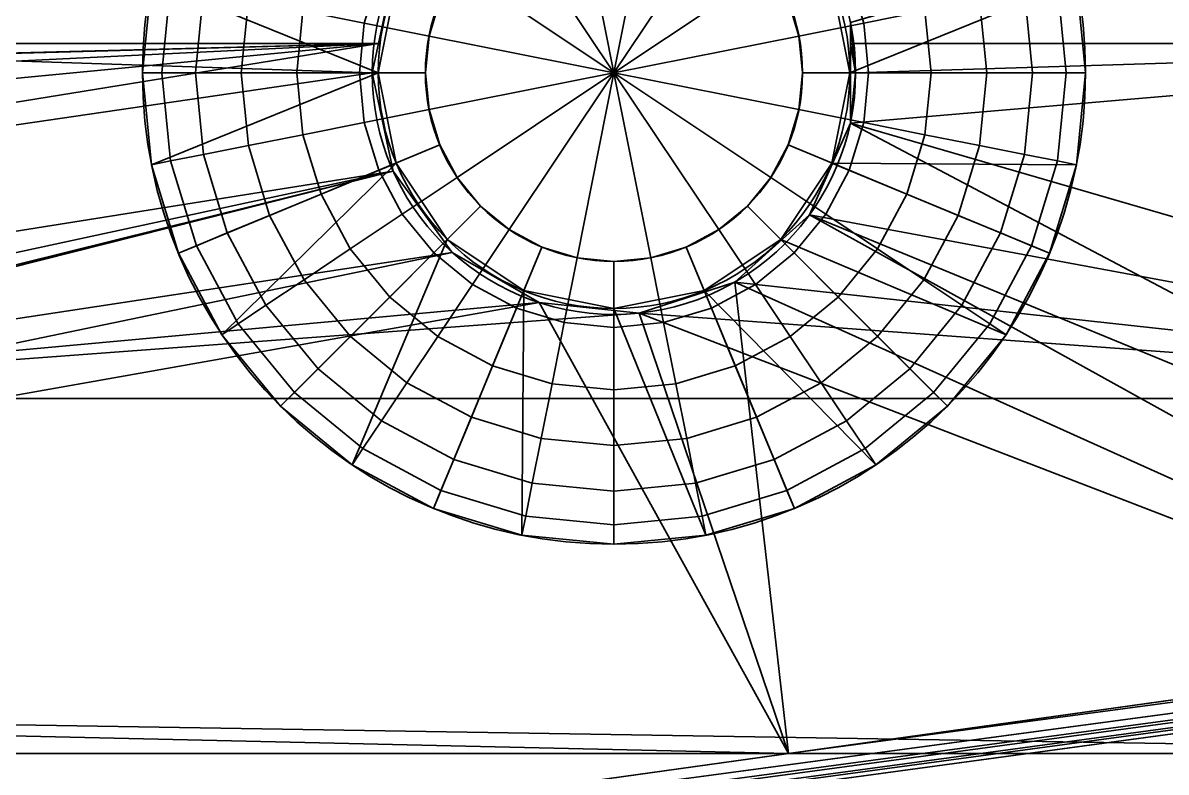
# Model space of a CAD drawing. Header units: millimetres. Extents: x 516 to 946, y 0 to 190.
# Drawn here: x 800.57 to 810.27, y 44.51 to 50.87 of the extents above; entities that cross this region are included whole.
import ezdxf

# ---------------------------------------------------------------- set-up
doc = ezdxf.new("R2010")
doc.units = ezdxf.units.MM
doc.layers.add('1', color=7, linetype='Continuous', true_color=0xffffff)

# ---------------------------------------------------------------- blocks, each defined once
blk = doc.blocks.new('UG_SURFACE_001')
at = {"layer": '1', "color": 252, "linetype": 'Continuous', "lineweight": 35}
for points in [[(280.506521, 53.20356, 3.5), (280.506521, 50.69153, 3.5), (288.036168, 50.69153, 3.5), (288.160264, 51.275339, 3.5)], [(288.160264, 51.275339, 1.5), (288.036168, 50.69153, 1.5), (280.506521, 50.69153, 1.5), (280.506521, 53.20356, 1.5)], [(292.038232, 50.867748, 3.5), (292.038232, 50.69153, 3.5), (300.08617, 50.69153, 3.5), (300.08617, 53.20356, 3.5)], [(300.08617, 53.20356, 1.5), (300.08617, 50.69153, 1.5), (292.056769, 50.69153, 1.5), (292.038232, 50.867748, 1.5)], [(288.036168, 50.69153, 1.5), (288.160264, 51.275339, 1.5), (288.160264, 51.275339, 3.5), (288.036168, 50.69153, 3.5)], [(292.056769, 50.69153, 1.5), (292.038232, 50.69153, 3.5), (292.038232, 50.867748, 3.5)], [(292.038232, 50.867748, 3.5), (292.038232, 50.867748, 1.5), (292.056769, 50.69153, 1.5)], [(280.506521, 50.69153, 3.5), (280.506521, 47.679499, 3.5), (288.160264, 49.60772, 3.5), (287.98303, 50.44153, 3.5)], [(287.98303, 50.44153, 3.5), (288.036168, 50.69153, 3.5), (280.506521, 50.69153, 3.5)], [(280.506521, 50.69153, 1.5), (288.036168, 50.69153, 1.5), (287.98303, 50.44153, 1.5)], [(287.98303, 50.44153, 1.5), (288.160264, 49.60772, 1.5), (280.506521, 47.679499, 1.5), (280.506521, 50.69153, 1.5)], [(288.036168, 50.69153, 3.5), (287.98303, 50.44153, 3.5), (287.98303, 50.44153, 1.5), (288.036168, 50.69153, 1.5)], [(300.08617, 47.679499, 3.5), (300.08617, 50.69153, 3.5), (292.038232, 50.69153, 3.5), (292.038232, 50.015308, 3.5)], [(300.08617, 50.69153, 1.5), (300.08617, 47.679499, 1.5), (292.038232, 50.015308, 1.5), (292.083025, 50.44153, 1.5)], [(292.038232, 50.015308, 3.5), (292.038232, 50.69153, 3.5), (292.083025, 50.44153, 1.5)], [(292.038232, 50.69153, 3.5), (292.056769, 50.69153, 1.5), (292.083025, 50.44153, 1.5)], [(292.083025, 50.44153, 1.5), (292.056769, 50.69153, 1.5), (300.08617, 50.69153, 1.5)], [(287.98303, 50.44153, 1.5), (287.98303, 50.44153, 3.5), (288.160264, 49.60772, 3.5), (288.160264, 49.60772, 1.5)], [(292.083025, 50.44153, 1.5), (292.038232, 50.015308, 1.5), (292.038232, 50.015308, 3.5)], [(292.038232, 50.015308, 3.5), (291.691512, 49.23657, 3.5), (300.08617, 47.679499, 3.5)], [(300.08617, 47.679499, 1.5), (291.691512, 49.23657, 1.5), (292.038232, 50.015308, 1.5)], [(291.691512, 49.23657, 1.5), (291.691512, 49.23657, 3.5), (292.038232, 50.015308, 3.5), (292.038232, 50.015308, 1.5)], [(288.661331, 48.918083, 3.5), (288.160264, 49.60772, 3.5), (280.506521, 47.679499, 3.5)], [(280.506521, 47.679499, 1.5), (288.160264, 49.60772, 1.5), (288.661331, 48.918083, 1.5)], [(288.160264, 49.60772, 1.5), (288.160264, 49.60772, 3.5), (288.661331, 48.918083, 3.5), (288.661331, 48.918083, 1.5)], [(300.08617, 47.679499, 3.5), (291.691512, 49.23657, 3.5), (291.058034, 48.666175, 3.5)], [(291.058034, 48.666175, 1.5), (291.691512, 49.23657, 1.5), (300.08617, 47.679499, 1.5)], [(291.058034, 48.666175, 1.5), (291.058034, 48.666175, 3.5), (291.691512, 49.23657, 3.5), (291.691512, 49.23657, 1.5)], [(280.506521, 47.679499, 3.5), (289.399564, 48.491862, 3.5), (288.661331, 48.918083, 3.5)], [(288.661331, 48.918083, 1.5), (289.399564, 48.491862, 1.5), (280.506521, 47.679499, 1.5)], [(288.661331, 48.918083, 1.5), (288.661331, 48.918083, 3.5), (289.399564, 48.491862, 3.5), (289.399564, 48.491862, 1.5)], [(300.08617, 47.679499, 3.5), (291.058034, 48.666175, 3.5), (290.247321, 48.40276, 3.5)], [(290.247321, 48.40276, 1.5), (291.058034, 48.666175, 1.5), (300.08617, 47.679499, 1.5)], [(290.247321, 48.40276, 1.5), (290.247321, 48.40276, 3.5), (291.058034, 48.666175, 3.5), (291.058034, 48.666175, 1.5)], [(290.247321, 48.40276, 3.5), (289.399564, 48.491862, 3.5), (280.506521, 47.679499, 3.5)], [(280.506521, 47.679499, 1.5), (289.399564, 48.491862, 1.5), (290.247321, 48.40276, 1.5)], [(280.506521, 47.679499, 3.5), (300.08617, 47.679499, 3.5), (290.247321, 48.40276, 3.5)], [(290.247321, 48.40276, 1.5), (300.08617, 47.679499, 1.5), (280.506521, 47.679499, 1.5)], [(289.399564, 48.491862, 1.5), (289.399564, 48.491862, 3.5), (290.247321, 48.40276, 3.5), (290.247321, 48.40276, 1.5)], [(300.08617, 47.679499, 3.5), (280.506521, 47.679499, 3.5), (280.506521, 44.667464, 3.5), (300.08617, 44.667464, 3.5)], [(300.08617, 44.667464, 1.5), (280.506521, 44.667464, 1.5), (280.506521, 47.679499, 1.5), (300.08617, 47.679499, 1.5)], [(282.516241, 39.393403, 3.5), (300.08617, 41.843314, 3.5), (300.08617, 44.667464, 3.5), (280.506521, 44.667464, 3.5)], [(280.506521, 44.667464, 1.5), (300.08617, 44.667464, 1.5), (300.08617, 41.843314, 1.5), (282.516241, 39.393403, 1.5)]]:
    blk.add_3dface(points, dxfattribs=at)
blk = doc.blocks.new('1стенка_MODEL')
at = {"layer": '1', "color": 252, "linetype": 'Continuous', "lineweight": 35}
blk.add_circle((290.033039, 50.441529, 1.5), 2.05, dxfattribs=at)
at = {"layer": '1', "color": 252, "linetype": 'Continuous', "lineweight": 35, "extrusion": (0, 0, -1)}
blk.add_circle((-290.033039, 50.441529, -3.5), 2.05, dxfattribs=at)
at = {"layer": '1', "color": 252, "linetype": 'Continuous', "lineweight": 35}
blk.add_blockref('UG_SURFACE_001', (0, 0), dxfattribs=at)
blk = doc.blocks.new('UG_SURFACE_005')
at = {"layer": '1', "color": 252, "linetype": 'Continuous', "lineweight": 35}
for points in [[(411.674261, 77.402897, 4.8), (7.442508, 21.037767, 4.8), (7.469615, 20.987745, 5.067878), (411.659777, 77.347077, 5.067878)], [(277.741492, 58.727622, 3.5), (260.070503, 56.263622, 3.5), (7.442508, 21.037767, 4.8), (411.674261, 77.402897, 4.8)], [(411.659777, 77.347077, 5.067878), (7.469615, 20.987745, 5.067878), (7.546807, 20.8453, 5.294975), (411.618471, 77.188112, 5.294975)], [(411.618471, 77.188112, 5.294975), (7.546807, 20.8453, 5.294975), (7.662333, 20.632116, 5.446716), (411.556661, 76.9502, 5.446716)], [(411.556661, 76.9502, 5.446716), (7.662333, 20.632116, 5.446716), (200.895414, 47.305614, 5.5), (220.703781, 50.067645, 5.5)], [(220.703781, 50.067645, 5.5), (225.178048, 50.69153, 5.5), (411.556661, 76.9502, 5.446716)], [(411.556661, 76.9502, 5.446716), (225.178048, 50.69153, 5.5), (240.512133, 52.829679, 5.5)], [(2.490418, 3.593836, 5.652241), (418.917865, 61.659507, 5.652241), (220.703781, 34.793768, 5.5), (200.895414, 32.031737, 5.5)], [(2.490418, 2.938712, 6.085787), (419.00748, 61.016876, 6.085787), (418.917865, 61.659507, 5.652241), (2.490418, 3.593836, 5.652241)], [(418.917865, 61.659507, 5.652241), (233.882442, 36.631372, 5.5), (220.703781, 34.793768, 5.5)], [(240.512133, 37.555799, 5.5), (233.882442, 36.631372, 5.5), (418.917865, 61.659507, 5.652241)], [(418.917865, 61.659507, 5.652241), (253.690809, 39.393403, 5.5), (240.512133, 37.555799, 5.5)], [(260.070503, 40.282972, 5.5), (253.690809, 39.393403, 5.5), (418.917865, 61.659507, 5.652241)], [(418.917865, 61.659507, 5.652241), (273.499161, 42.155433, 5.5), (260.070503, 40.282972, 5.5)], [(418.917865, 61.659507, 5.652241), (291.514605, 44.667464, 5.5), (273.499161, 42.155433, 5.5)], [(418.917865, 61.659507, 5.652241), (299.937218, 45.841895, 5.5), (291.514605, 44.667464, 5.5)], [(2.490418, 2.500972, 6.734633), (419.067353, 60.587484, 6.734633), (419.00748, 61.016876, 6.085787), (2.490418, 2.938712, 6.085787)], [(2.490418, 2.347258, 7.5), (419.088364, 60.436703, 7.5), (419.067353, 60.587484, 6.734633), (2.490418, 2.500972, 6.734633)], [(2.490418, 2.347258, 7.5), (7.683697, 3.071397, 20.8), (413.849115, 59.706151, 20.8), (419.088364, 60.436703, 15.510051)], [(419.088364, 60.436703, 15.510051), (419.088364, 60.436703, 7.5), (2.490418, 2.347258, 7.5)], [(414.080501, 59.531406, 21.294976), (413.966358, 59.668701, 21.067878), (7.581907, 3.003404, 21.067878), (7.519177, 2.860382, 21.266907)], [(7.588187, 3.007599, 21.051351), (7.581907, 3.003404, 21.067878), (413.966358, 59.668701, 21.067878)], [(413.966358, 59.668701, 21.067878), (413.849115, 59.706151, 20.8), (7.683697, 3.071397, 20.8), (7.588187, 3.007599, 21.051351)], [(414.17411, 59.315167, 21.446716), (414.080501, 59.531406, 21.294976), (7.510331, 2.840214, 21.294976), (7.485521, 2.650026, 21.418547)], [(7.519177, 2.860382, 21.266907), (7.510331, 2.840214, 21.294976), (414.080501, 59.531406, 21.294976)], [(414.232939, 59.052903, 21.500001), (414.17411, 59.315167, 21.446716), (7.479866, 2.606673, 21.446716)], [(7.485521, 2.650026, 21.418547), (7.479866, 2.606673, 21.446716), (414.17411, 59.315167, 21.446716)], [(7.479866, 2.606673, 21.446716), (7.487073, 2.406226, 21.496654), (414.232939, 59.052903, 21.500001)], [(7.487073, 2.406226, 21.496654), (7.490418, 2.337674, 21.500001), (414.232939, 59.052903, 21.500001)], [(414.232939, 59.052903, 21.500001), (7.490418, 2.337674, 21.500001), (7.490418, 1.044446, 21.500001), (414.409846, 57.784338, 21.500001)], [(124.049336, 17.297149, 3.5), (419.361919, 58.474846, 16.5), (414.409846, 57.784338, 21.500001), (7.490418, 1.044446, 21.500001)], [(419.361919, 58.474846, 16.5), (124.049336, 17.297149, 3.5), (141.220331, 19.691432, 3.5)], [(141.220331, 19.691432, 3.5), (161.528692, 22.523183, 3.5), (419.361919, 58.474846, 16.5)], [(419.361919, 58.474846, 16.5), (161.528692, 22.523183, 3.5), (163.666055, 22.821212, 3.5)], [(419.361919, 58.474846, 16.5), (163.666055, 22.821212, 3.5), (183.474422, 25.583245, 3.5)], [(183.474422, 25.583245, 3.5), (200.895414, 28.012387, 3.5), (419.361919, 58.474846, 16.5)], [(419.361919, 58.474846, 16.5), (200.895414, 28.012387, 3.5), (201.489866, 28.095275, 3.5)], [(201.489866, 28.095275, 3.5), (220.703781, 30.774418, 3.5), (419.361919, 58.474846, 16.5)], [(419.361919, 58.474846, 16.5), (220.703781, 30.774418, 3.5), (223.09114, 31.107308, 3.5)], [(223.09114, 31.107308, 3.5), (240.512133, 33.536449, 3.5), (419.361919, 58.474846, 16.5)], [(419.361919, 58.474846, 16.5), (240.512133, 33.536449, 3.5), (260.070503, 36.263622, 3.5)], [(419.361919, 58.474846, 16.5), (260.070503, 36.263622, 3.5), (262.707859, 36.631372, 3.5)], [(262.707859, 36.631372, 3.5), (282.516241, 39.393403, 3.5), (419.361919, 58.474846, 16.5)], [(419.361919, 58.474846, 16.5), (282.516241, 39.393403, 3.5), (299.937218, 41.822545, 3.5)], [(260.070503, 53.20356, 5.5), (260.070503, 50.69153, 5.5), (288.036168, 50.69153, 5.5), (288.160264, 51.275339, 5.5)], [(288.160264, 51.275339, 3.5), (288.036168, 50.69153, 3.5), (260.070503, 50.69153, 3.5), (260.070503, 53.20356, 3.5)], [(292.038232, 50.867748, 5.5), (292.038232, 50.69153, 5.5), (299.937218, 50.69153, 5.5), (299.937218, 53.20356, 5.5)], [(299.937218, 53.20356, 3.5), (299.937218, 50.69153, 3.5), (292.038232, 50.69153, 3.5), (292.038232, 50.867748, 3.5)], [(288.036168, 50.69153, 3.5), (288.160264, 51.275339, 3.5), (288.160264, 51.275339, 5.5), (288.036168, 50.69153, 5.5)], [(292.038232, 50.69153, 5.5), (292.038232, 50.867748, 5.5), (292.038232, 50.867748, 3.5), (292.038232, 50.69153, 3.5)], [(270.491213, 50.215527, 5.5), (288.036168, 50.69153, 5.5), (260.070503, 50.69153, 5.5)], [(270.22469, 50.229497, 3.5), (260.070503, 50.69153, 3.5), (288.036168, 50.69153, 3.5)], [(288.036168, 50.69153, 3.5), (270.491213, 50.215527, 3.5), (270.22469, 50.229497, 3.5)], [(288.036168, 50.69153, 5.5), (270.491213, 50.215527, 5.5), (271.499664, 49.887862, 5.5)], [(288.036168, 50.69153, 3.5), (271.499664, 49.887862, 3.5), (270.491213, 50.215527, 3.5)], [(288.036168, 50.69153, 5.5), (271.499664, 49.887862, 5.5), (272.287667, 49.178351, 5.5)], [(272.287667, 49.178351, 3.5), (271.499664, 49.887862, 3.5), (288.036168, 50.69153, 3.5)], [(272.287667, 49.178351, 5.5), (272.718966, 48.209671, 5.5), (288.036168, 50.69153, 5.5)], [(288.036168, 50.69153, 3.5), (272.718966, 48.209671, 3.5), (272.287667, 49.178351, 3.5)], [(287.98303, 50.44153, 5.5), (288.036168, 50.69153, 5.5), (272.718966, 48.209671, 5.5)], [(272.718966, 48.209671, 3.5), (288.036168, 50.69153, 3.5), (287.98303, 50.44153, 3.5)], [(288.036168, 50.69153, 5.5), (287.98303, 50.44153, 5.5), (287.98303, 50.44153, 3.5), (288.036168, 50.69153, 3.5)], [(299.937218, 50.69153, 3.5), (299.937218, 44.667464, 3.5), (291.691512, 49.23657, 3.5), (292.038232, 50.015308, 3.5)], [(299.937218, 45.841895, 5.5), (299.937218, 50.69153, 5.5), (292.038232, 50.69153, 5.5), (292.038232, 50.015308, 5.5)], [(292.038232, 50.69153, 3.5), (292.038232, 50.015308, 3.5), (292.038232, 50.015308, 5.5), (292.038232, 50.69153, 5.5)], [(292.038232, 50.015308, 3.5), (292.038232, 50.69153, 3.5), (299.937218, 50.69153, 3.5)], [(272.718966, 48.209671, 5.5), (272.718966, 47.149323, 5.5), (288.160264, 49.60772, 5.5), (287.98303, 50.44153, 5.5)], [(287.98303, 50.44153, 3.5), (288.160264, 49.60772, 3.5), (272.718966, 47.149323, 3.5), (272.718966, 48.209671, 3.5)], [(287.98303, 50.44153, 3.5), (287.98303, 50.44153, 5.5), (288.160264, 49.60772, 5.5), (288.160264, 49.60772, 3.5)], [(292.038232, 50.015308, 5.5), (291.691512, 49.23657, 5.5), (299.937218, 45.841895, 5.5)], [(291.691512, 49.23657, 3.5), (291.691512, 49.23657, 5.5), (292.038232, 50.015308, 5.5), (292.038232, 50.015308, 3.5)], [(288.661331, 48.918083, 5.5), (288.160264, 49.60772, 5.5), (270.491213, 45.143466, 5.5)], [(271.499664, 45.471132, 5.5), (270.491213, 45.143466, 5.5), (288.160264, 49.60772, 5.5)], [(288.160264, 49.60772, 3.5), (270.491213, 45.143466, 3.5), (271.499664, 45.471132, 3.5)], [(270.491213, 45.143466, 3.5), (288.160264, 49.60772, 3.5), (288.661331, 48.918083, 3.5)], [(272.287667, 46.180643, 5.5), (271.499664, 45.471132, 5.5), (288.160264, 49.60772, 5.5)], [(271.499664, 45.471132, 3.5), (272.287667, 46.180643, 3.5), (288.160264, 49.60772, 3.5)], [(288.160264, 49.60772, 5.5), (272.718966, 47.149323, 5.5), (272.287667, 46.180643, 5.5)], [(272.287667, 46.180643, 3.5), (272.718966, 47.149323, 3.5), (288.160264, 49.60772, 3.5)], [(288.160264, 49.60772, 3.5), (288.160264, 49.60772, 5.5), (288.661331, 48.918083, 5.5), (288.661331, 48.918083, 3.5)], [(291.514605, 44.667464, 5.5), (299.937218, 45.841895, 5.5), (291.691512, 49.23657, 5.5), (291.058034, 48.666175, 5.5)], [(291.058034, 48.666175, 3.5), (291.058034, 48.666175, 5.5), (291.691512, 49.23657, 5.5), (291.691512, 49.23657, 3.5)], [(291.058034, 48.666175, 3.5), (291.691512, 49.23657, 3.5), (299.937218, 44.667464, 3.5)], [(291.514605, 44.667464, 5.5), (289.399564, 48.491862, 5.5), (288.661331, 48.918083, 5.5), (270.491213, 45.143466, 5.5)], [(288.661331, 48.918083, 3.5), (289.399564, 48.491862, 3.5), (270.491213, 45.143466, 3.5)], [(288.661331, 48.918083, 3.5), (288.661331, 48.918083, 5.5), (289.399564, 48.491862, 5.5), (289.399564, 48.491862, 3.5)], [(291.514605, 44.667464, 5.5), (291.058034, 48.666175, 5.5), (290.247321, 48.40276, 5.5)], [(290.247321, 48.40276, 3.5), (290.247321, 48.40276, 5.5), (291.058034, 48.666175, 5.5), (291.058034, 48.666175, 3.5)], [(290.247321, 48.40276, 3.5), (291.058034, 48.666175, 3.5), (299.937218, 44.667464, 3.5)], [(270.491213, 45.143466, 3.5), (289.399564, 48.491862, 3.5), (290.247321, 48.40276, 3.5), (299.937218, 44.667464, 3.5)], [(290.247321, 48.40276, 5.5), (289.399564, 48.491862, 5.5), (291.514605, 44.667464, 5.5)], [(289.399564, 48.491862, 3.5), (289.399564, 48.491862, 5.5), (290.247321, 48.40276, 5.5), (290.247321, 48.40276, 3.5)], [(260.070503, 44.667464, 5.5), (291.514605, 44.667464, 5.5), (270.491213, 45.143466, 5.5)], [(270.491213, 45.143466, 3.5), (299.937218, 44.667464, 3.5), (260.070503, 44.667464, 3.5)], [(291.514605, 44.667464, 5.5), (260.070503, 44.667464, 5.5), (260.070503, 42.155433, 5.5), (273.499161, 42.155433, 5.5)], [(299.937218, 44.667464, 3.5), (299.937218, 42.155433, 3.5), (260.070503, 42.155433, 3.5), (260.070503, 44.667464, 3.5)]]:
    blk.add_3dface(points, dxfattribs=at)
blk = doc.blocks.new('4пояс_нижний_MODEL')
at = {"layer": '1', "color": 252, "linetype": 'Continuous', "lineweight": 35}
blk.add_line((2.490418, 4.366607, 5.5), (418.81217, 62.417539, 5.5), dxfattribs=at)
at = {"layer": '1', "color": 252, "linetype": 'Continuous', "lineweight": 35, "extrusion": (0, 0, -1)}
blk.add_circle((-290.033039, 50.441529, -5.5), 2.05, dxfattribs=at)
at = {"layer": '1', "color": 252, "linetype": 'Continuous', "lineweight": 35, "extrusion": (-3.29569e-16, 2.32707e-15, -1)}
blk.add_circle((-290.033039, 50.441529, -3.5), 2.05, dxfattribs=at)
at = {"layer": '1', "color": 252, "linetype": 'Continuous', "lineweight": 35}
blk.add_blockref('UG_SURFACE_005', (0, 0), dxfattribs=at)
blk = doc.blocks.new('UG_SURFACE_006')
at = {"layer": '1', "color": 252, "linetype": 'Continuous', "lineweight": 35}
for points in [[(-0.888912, 1.330351, -2), (-0.612293, 1.478207, -2), (-0.312145, 1.569256, -2), (0, 0, -2)], [(-0.312145, 1.569256, 6), (-0.612293, 1.478207, 6), (-0.888912, 1.330351, 6), (0, 0, 6)], [(-0.312145, 1.569256, -2), (0, 1.6, -2), (0.312145, 1.569256, -2), (0, 0, -2)], [(0.312145, 1.569256, 6), (0, 1.6, 6), (-0.312145, 1.569256, 6), (0, 0, 6)], [(0.312145, 1.569256, -2), (0.612293, 1.478207, -2), (0.888912, 1.330351, -2), (0, 0, -2)], [(0.888912, 1.330351, 6), (0.612293, 1.478207, 6), (0.312145, 1.569256, 6), (0, 0, 6)], [(-3.923141, 0.780361, 4), (-3.695518, 1.530734, 4), (-1.847759, 0.765367, 4), (-2, 0, 4)], [(3.923141, 0.780361), (3.695518, 1.530734), (1.847759, 0.765367), (2, 0)], [(2, 0, 4), (1.847759, 0.765367, 4), (3.695518, 1.530734, 4), (3.923141, 0.780361, 4)], [(-1.330351, 0.888912, -2), (-1.131371, 1.131371, -2), (-0.888912, 1.330351, -2), (0, 0, -2)], [(-0.888912, 1.330351, 6), (-1.131371, 1.131371, 6), (-1.330351, 0.888912, 6), (0, 0, 6)], [(0.888912, 1.330351, -2), (1.131371, 1.131371, -2), (1.330351, 0.888912, -2), (0, 0, -2)], [(1.330351, 0.888912, 6), (1.131371, 1.131371, 6), (0.888912, 1.330351, 6), (0, 0, 6)], [(-1.995595, 0.826603, -1.934864), (-2.118513, 0.421398, -1.934864), (-2.638444, 0.524819, -1.742935), (-2.48536, 1.02947, -1.742935)], [(-2.48536, 1.02947, 5.742935), (-2.638444, 0.524819, 5.742935), (-2.118513, 0.421398, 5.934864), (-1.995595, 0.826603, 5.934864)], [(2.118513, 0.421398, -1.934864), (1.995595, 0.826603, -1.934864), (2.48536, 1.02947, -1.742935), (2.638444, 0.524819, -1.742935)], [(2.638444, 0.524819, 5.742935), (2.48536, 1.02947, 5.742935), (1.995595, 0.826603, 5.934864), (2.118513, 0.421398, 5.934864)], [(0, 0, -2), (-1.569256, 0.312145, -2), (-1.478207, 0.612293, -2), (-1.330351, 0.888912, -2)], [(-1.330351, 0.888912, 6), (-1.478207, 0.612293, 6), (-1.569256, 0.312145, 6), (0, 0, 6)], [(1.330351, 0.888912, -2), (1.478207, 0.612293, -2), (1.569256, 0.312145, -2), (0, 0, -2)], [(1.569256, 0.312145, 6), (1.478207, 0.612293, 6), (1.330351, 0.888912, 6), (0, 0, 6)], [(-3.761258, 0.748161, -0.53909), (-3.834946, 0, -0.53909), (-4, 0), (-3.923141, 0.780361)], [(-3.923141, 0.780361), (-4, 0), (-2, 0), (-1.847759, 0.765367)], [(-2, 0, 4), (-4, 0, 4), (-3.923141, 0.780361, 4)], [(-3.923141, 0.780361, 4), (-4, 0, 4), (-3.834946, 0, 4.53909), (-3.761258, 0.748161, 4.53909)], [(-1.478207, 0.612293, -2), (-1.569256, 0.312145, -2), (-2.118513, 0.421398, -1.934864), (-1.995595, 0.826603, -1.934864)], [(-1.995595, 0.826603, 5.934864), (-2.118513, 0.421398, 5.934864), (-1.569256, 0.312145, 6), (-1.478207, 0.612293, 6)], [(1.569256, 0.312145, -2), (1.478207, 0.612293, -2), (1.995595, 0.826603, -1.934864), (2.118513, 0.421398, -1.934864)], [(2.118513, 0.421398, 5.934864), (1.995595, 0.826603, 5.934864), (1.478207, 0.612293, 6), (1.569256, 0.312145, 6)], [(2, 0), (4, 0), (3.923141, 0.780361)], [(3.923141, 0.780361, 4), (4, 0, 4), (2, 0, 4)], [(3.834946, 0, -0.53909), (3.761258, 0.748161, -0.53909), (3.923141, 0.780361), (4, 0)], [(4, 0, 4), (3.923141, 0.780361, 4), (3.761258, 0.748161, 4.53909), (3.834946, 0, 4.53909)], [(-3.482345, 0.692681, -1.025907), (-3.550568, 0, -1.025907), (-3.834946, 0, -0.53909), (-3.761258, 0.748161, -0.53909)], [(-3.761258, 0.748161, 4.53909), (-3.834946, 0, 4.53909), (-3.550568, 0, 5.025907), (-3.482345, 0.692681, 5.025907)], [(-3.101292, 0.616885, -1.43446), (-3.16205, 0, -1.43446), (-3.550568, 0, -1.025907), (-3.482345, 0.692681, -1.025907)], [(-3.482345, 0.692681, 5.025907), (-3.550568, 0, 5.025907), (-3.16205, 0, 5.43446), (-3.101292, 0.616885, 5.43446)], [(-2, 0), (-2, 0, 4), (-1.847759, 0.765367, 4), (-1.847759, 0.765367)], [(1.847759, 0.765367), (1.847759, 0.765367, 4), (2, 0, 4), (2, 0)], [(3.16205, 0, -1.43446), (3.101292, 0.616885, -1.43446), (3.482345, 0.692681, -1.025907), (3.550568, 0, -1.025907)], [(3.550568, 0, 5.025907), (3.482345, 0.692681, 5.025907), (3.101292, 0.616885, 5.43446), (3.16205, 0, 5.43446)], [(3.550568, 0, -1.025907), (3.482345, 0.692681, -1.025907), (3.761258, 0.748161, -0.53909), (3.834946, 0, -0.53909)], [(3.834946, 0, 4.53909), (3.761258, 0.748161, 4.53909), (3.482345, 0.692681, 5.025907), (3.550568, 0, 5.025907)], [(-2.638444, 0.524819, -1.742935), (-2.690134, 0, -1.742935), (-3.16205, 0, -1.43446), (-3.101292, 0.616885, -1.43446)], [(-3.101292, 0.616885, 5.43446), (-3.16205, 0, 5.43446), (-2.690134, 0, 5.742935), (-2.638444, 0.524819, 5.742935)], [(2.690134, 0, -1.742935), (2.638444, 0.524819, -1.742935), (3.101292, 0.616885, -1.43446), (3.16205, 0, -1.43446)], [(3.16205, 0, 5.43446), (3.101292, 0.616885, 5.43446), (2.638444, 0.524819, 5.742935), (2.690134, 0, 5.742935)], [(-2.118513, 0.421398, -1.934864), (-2.160017, 0, -1.934864), (-2.690134, 0, -1.742935), (-2.638444, 0.524819, -1.742935)], [(-2.638444, 0.524819, 5.742935), (-2.690134, 0, 5.742935), (-2.160017, 0, 5.934864), (-2.118513, 0.421398, 5.934864)], [(2.160017, 0, -1.934864), (2.118513, 0.421398, -1.934864), (2.638444, 0.524819, -1.742935), (2.690134, 0, -1.742935)], [(2.690134, 0, 5.742935), (2.638444, 0.524819, 5.742935), (2.118513, 0.421398, 5.934864), (2.160017, 0, 5.934864)], [(-1.569256, 0.312145, -2), (-1.6, 0, -2), (-2.160017, 0, -1.934864), (-2.118513, 0.421398, -1.934864)], [(-2.118513, 0.421398, 5.934864), (-2.160017, 0, 5.934864), (-1.6, 0, 6), (-1.569256, 0.312145, 6)], [(1.6, 0, -2), (1.569256, 0.312145, -2), (2.118513, 0.421398, -1.934864), (2.160017, 0, -1.934864)], [(2.160017, 0, 5.934864), (2.118513, 0.421398, 5.934864), (1.569256, 0.312145, 6), (1.6, 0, 6)], [(-1.569256, -0.312145, -2), (-1.6, 0, -2), (-1.569256, 0.312145, -2), (0, 0, -2)], [(-1.569256, 0.312145, 6), (-1.6, 0, 6), (-1.569256, -0.312145, 6), (0, 0, 6)], [(1.569256, 0.312145, -2), (1.6, 0, -2), (1.569256, -0.312145, -2), (0, 0, -2)], [(1.569256, -0.312145, 6), (1.6, 0, 6), (1.569256, 0.312145, 6), (0, 0, 6)], [(-3.834946, 0, -0.53909), (-3.761258, -0.748161, -0.53909), (-3.923141, -0.780361), (-4, 0)], [(-2, 0), (-4, 0), (-3.923141, -0.780361)], [(-3.923141, -0.780361, 4), (-4, 0, 4), (-2, 0, 4)], [(-4, 0, 4), (-3.923141, -0.780361, 4), (-3.761258, -0.748161, 4.53909), (-3.834946, 0, 4.53909)], [(-3.923141, -0.780361), (-3.695518, -1.530734), (-1.847759, -0.765367), (-2, 0)], [(-2, 0, 4), (-1.847759, -0.765367, 4), (-3.695518, -1.530734, 4), (-3.923141, -0.780361, 4)], [(-3.550568, 0, -1.025907), (-3.482345, -0.692681, -1.025907), (-3.761258, -0.748161, -0.53909), (-3.834946, 0, -0.53909)], [(-3.834946, 0, 4.53909), (-3.761258, -0.748161, 4.53909), (-3.482345, -0.692681, 5.025907), (-3.550568, 0, 5.025907)], [(-3.16205, 0, -1.43446), (-3.101292, -0.616885, -1.43446), (-3.482345, -0.692681, -1.025907), (-3.550568, 0, -1.025907)], [(-3.550568, 0, 5.025907), (-3.482345, -0.692681, 5.025907), (-3.101292, -0.616885, 5.43446), (-3.16205, 0, 5.43446)], [(-2.690134, 0, -1.742935), (-2.638444, -0.524819, -1.742935), (-3.101292, -0.616885, -1.43446), (-3.16205, 0, -1.43446)], [(-3.16205, 0, 5.43446), (-3.101292, -0.616885, 5.43446), (-2.638444, -0.524819, 5.742935), (-2.690134, 0, 5.742935)], [(-2.160017, 0, -1.934864), (-2.118513, -0.421398, -1.934864), (-2.638444, -0.524819, -1.742935), (-2.690134, 0, -1.742935)], [(-2.690134, 0, 5.742935), (-2.638444, -0.524819, 5.742935), (-2.118513, -0.421398, 5.934864), (-2.160017, 0, 5.934864)], [(-1.6, 0, -2), (-1.569256, -0.312145, -2), (-2.118513, -0.421398, -1.934864), (-2.160017, 0, -1.934864)], [(-2.160017, 0, 5.934864), (-2.118513, -0.421398, 5.934864), (-1.569256, -0.312145, 6), (-1.6, 0, 6)], [(-1.847759, -0.765367), (-1.847759, -0.765367, 4), (-2, 0, 4), (-2, 0)], [(-1.330351, -0.888912, -2), (-1.478207, -0.612293, -2), (-1.569256, -0.312145, -2), (0, 0, -2)], [(0, 0, 6), (-1.569256, -0.312145, 6), (-1.478207, -0.612293, 6), (-1.330351, -0.888912, 6)], [(-0.888912, -1.330351, -2), (-1.131371, -1.131371, -2), (-1.330351, -0.888912, -2), (0, 0, -2)], [(-1.330351, -0.888912, 6), (-1.131371, -1.131371, 6), (-0.888912, -1.330351, 6), (0, 0, 6)], [(-0.312145, -1.569256, -2), (-0.612293, -1.478207, -2), (-0.888912, -1.330351, -2), (0, 0, -2)], [(-0.888912, -1.330351, 6), (-0.612293, -1.478207, 6), (-0.312145, -1.569256, 6), (0, 0, 6)], [(0.312145, -1.569256, -2), (0, -1.6, -2), (-0.312145, -1.569256, -2), (0, 0, -2)], [(-0.312145, -1.569256, 6), (0, -1.6, 6), (0.312145, -1.569256, 6), (0, 0, 6)], [(1.569256, -0.312145, -2), (1.478207, -0.612293, -2), (1.330351, -0.888912, -2), (0, 0, -2)], [(1.330351, -0.888912, -2), (1.131371, -1.131371, -2), (0.888912, -1.330351, -2), (0, 0, -2)], [(0.888912, -1.330351, -2), (0.612293, -1.478207, -2), (0.312145, -1.569256, -2), (0, 0, -2)], [(0.312145, -1.569256, 6), (0.612293, -1.478207, 6), (0.888912, -1.330351, 6), (0, 0, 6)], [(0.888912, -1.330351, 6), (1.131371, -1.131371, 6), (1.330351, -0.888912, 6), (0, 0, 6)], [(1.330351, -0.888912, 6), (1.478207, -0.612293, 6), (1.569256, -0.312145, 6), (0, 0, 6)], [(1.569256, -0.312145, -2), (1.6, 0, -2), (2.160017, 0, -1.934864), (2.118513, -0.421398, -1.934864)], [(2.118513, -0.421398, 5.934864), (2.160017, 0, 5.934864), (1.6, 0, 6), (1.569256, -0.312145, 6)], [(3.923141, -0.780361), (4, 0), (2, 0), (1.847759, -0.765367)], [(2, 0), (2, 0, 4), (1.847759, -0.765367, 4), (1.847759, -0.765367)], [(1.847759, -0.765367, 4), (2, 0, 4), (4, 0, 4), (3.923141, -0.780361, 4)], [(2.118513, -0.421398, -1.934864), (2.160017, 0, -1.934864), (2.690134, 0, -1.742935), (2.638444, -0.524819, -1.742935)], [(2.638444, -0.524819, 5.742935), (2.690134, 0, 5.742935), (2.160017, 0, 5.934864), (2.118513, -0.421398, 5.934864)], [(2.638444, -0.524819, -1.742935), (2.690134, 0, -1.742935), (3.16205, 0, -1.43446), (3.101292, -0.616885, -1.43446)], [(3.101292, -0.616885, 5.43446), (3.16205, 0, 5.43446), (2.690134, 0, 5.742935), (2.638444, -0.524819, 5.742935)], [(3.101292, -0.616885, -1.43446), (3.16205, 0, -1.43446), (3.550568, 0, -1.025907), (3.482345, -0.692681, -1.025907)], [(3.482345, -0.692681, 5.025907), (3.550568, 0, 5.025907), (3.16205, 0, 5.43446), (3.101292, -0.616885, 5.43446)], [(3.482345, -0.692681, -1.025907), (3.550568, 0, -1.025907), (3.834946, 0, -0.53909), (3.761258, -0.748161, -0.53909)], [(3.761258, -0.748161, 4.53909), (3.834946, 0, 4.53909), (3.550568, 0, 5.025907), (3.482345, -0.692681, 5.025907)], [(3.761258, -0.748161, -0.53909), (3.834946, 0, -0.53909), (4, 0), (3.923141, -0.780361)], [(3.923141, -0.780361, 4), (4, 0, 4), (3.834946, 0, 4.53909), (3.761258, -0.748161, 4.53909)], [(-1.569256, -0.312145, -2), (-1.478207, -0.612293, -2), (-1.995595, -0.826603, -1.934864), (-2.118513, -0.421398, -1.934864)], [(-2.118513, -0.421398, 5.934864), (-1.995595, -0.826603, 5.934864), (-1.478207, -0.612293, 6), (-1.569256, -0.312145, 6)], [(1.478207, -0.612293, -2), (1.569256, -0.312145, -2), (2.118513, -0.421398, -1.934864), (1.995595, -0.826603, -1.934864)], [(1.995595, -0.826603, 5.934864), (2.118513, -0.421398, 5.934864), (1.569256, -0.312145, 6), (1.478207, -0.612293, 6)], [(-2.118513, -0.421398, -1.934864), (-1.995595, -0.826603, -1.934864), (-2.48536, -1.02947, -1.742935), (-2.638444, -0.524819, -1.742935)], [(-2.638444, -0.524819, 5.742935), (-2.48536, -1.02947, 5.742935), (-1.995595, -0.826603, 5.934864), (-2.118513, -0.421398, 5.934864)], [(1.995595, -0.826603, -1.934864), (2.118513, -0.421398, -1.934864), (2.638444, -0.524819, -1.742935), (2.48536, -1.02947, -1.742935)], [(2.48536, -1.02947, 5.742935), (2.638444, -0.524819, 5.742935), (2.118513, -0.421398, 5.934864), (1.995595, -0.826603, 5.934864)], [(-2.638444, -0.524819, -1.742935), (-2.48536, -1.02947, -1.742935), (-2.921353, -1.210064, -1.43446), (-3.101292, -0.616885, -1.43446)], [(-3.101292, -0.616885, 5.43446), (-2.921353, -1.210064, 5.43446), (-2.48536, -1.02947, 5.742935), (-2.638444, -0.524819, 5.742935)], [(2.48536, -1.02947, -1.742935), (2.638444, -0.524819, -1.742935), (3.101292, -0.616885, -1.43446), (2.921353, -1.210064, -1.43446)], [(2.921353, -1.210064, 5.43446), (3.101292, -0.616885, 5.43446), (2.638444, -0.524819, 5.742935), (2.48536, -1.02947, 5.742935)], [(-3.101292, -0.616885, -1.43446), (-2.921353, -1.210064, -1.43446), (-3.280297, -1.358744, -1.025907), (-3.482345, -0.692681, -1.025907)], [(-3.482345, -0.692681, 5.025907), (-3.280297, -1.358744, 5.025907), (-2.921353, -1.210064, 5.43446), (-3.101292, -0.616885, 5.43446)], [(-1.478207, -0.612293, -2), (-1.330351, -0.888912, -2), (-1.795988, -1.200041, -1.934864), (-1.995595, -0.826603, -1.934864)], [(-1.995595, -0.826603, 5.934864), (-1.795988, -1.200041, 5.934864), (-1.330351, -0.888912, 6), (-1.478207, -0.612293, 6)], [(1.330351, -0.888912, -2), (1.478207, -0.612293, -2), (1.995595, -0.826603, -1.934864), (1.795988, -1.200041, -1.934864)], [(1.795988, -1.200041, 5.934864), (1.995595, -0.826603, 5.934864), (1.478207, -0.612293, 6), (1.330351, -0.888912, 6)], [(2.921353, -1.210064, -1.43446), (3.101292, -0.616885, -1.43446), (3.482345, -0.692681, -1.025907), (3.280297, -1.358744, -1.025907)], [(3.280297, -1.358744, 5.025907), (3.482345, -0.692681, 5.025907), (3.101292, -0.616885, 5.43446), (2.921353, -1.210064, 5.43446)], [(-3.761258, -0.748161, -0.53909), (-3.543028, -1.46757, -0.53909), (-3.695518, -1.530734), (-3.923141, -0.780361)], [(-3.923141, -0.780361, 4), (-3.695518, -1.530734, 4), (-3.543028, -1.46757, 4.53909), (-3.761258, -0.748161, 4.53909)], [(-3.482345, -0.692681, -1.025907), (-3.280297, -1.358744, -1.025907), (-3.543028, -1.46757, -0.53909), (-3.761258, -0.748161, -0.53909)], [(-3.761258, -0.748161, 4.53909), (-3.543028, -1.46757, 4.53909), (-3.280297, -1.358744, 5.025907), (-3.482345, -0.692681, 5.025907)], [(-1.847759, -0.765367), (-3.695518, -1.530734), (-3.325878, -2.222281)], [(-3.325878, -2.222281, 4), (-3.695518, -1.530734, 4), (-1.847759, -0.765367, 4)], [(-3.325878, -2.222281), (-2.828427, -2.828427), (-1.414214, -1.414214), (-1.847759, -0.765367)], [(-1.847759, -0.765367, 4), (-1.414214, -1.414214, 4), (-2.828427, -2.828427, 4), (-3.325878, -2.222281, 4)], [(-1.414214, -1.414214), (-1.414214, -1.414214, 4), (-1.847759, -0.765367, 4), (-1.847759, -0.765367)], [(3.325878, -2.222281), (3.695518, -1.530734), (1.847759, -0.765367), (1.414214, -1.414214)], [(1.847759, -0.765367), (1.847759, -0.765367, 4), (1.414214, -1.414214, 4), (1.414214, -1.414214)], [(1.414214, -1.414214, 4), (1.847759, -0.765367, 4), (3.695518, -1.530734, 4), (3.325878, -2.222281, 4)], [(1.847759, -0.765367), (3.695518, -1.530734), (3.923141, -0.780361)], [(3.923141, -0.780361, 4), (3.695518, -1.530734, 4), (1.847759, -0.765367, 4)], [(3.280297, -1.358744, -1.025907), (3.482345, -0.692681, -1.025907), (3.761258, -0.748161, -0.53909), (3.543028, -1.46757, -0.53909)], [(3.543028, -1.46757, 4.53909), (3.761258, -0.748161, 4.53909), (3.482345, -0.692681, 5.025907), (3.280297, -1.358744, 5.025907)], [(3.543028, -1.46757, -0.53909), (3.761258, -0.748161, -0.53909), (3.923141, -0.780361), (3.695518, -1.530734)], [(3.695518, -1.530734, 4), (3.923141, -0.780361, 4), (3.761258, -0.748161, 4.53909), (3.543028, -1.46757, 4.53909)], [(-1.995595, -0.826603, -1.934864), (-1.795988, -1.200041, -1.934864), (-2.236765, -1.494559, -1.742935), (-2.48536, -1.02947, -1.742935)], [(-2.48536, -1.02947, 5.742935), (-2.236765, -1.494559, 5.742935), (-1.795988, -1.200041, 5.934864), (-1.995595, -0.826603, 5.934864)], [(1.795988, -1.200041, -1.934864), (1.995595, -0.826603, -1.934864), (2.48536, -1.02947, -1.742935), (2.236765, -1.494559, -1.742935)], [(2.236765, -1.494559, 5.742935), (2.48536, -1.02947, 5.742935), (1.995595, -0.826603, 5.934864), (1.795988, -1.200041, 5.934864)], [(-1.330351, -0.888912, -2), (-1.131371, -1.131371, -2), (-1.527363, -1.527363, -1.934864), (-1.795988, -1.200041, -1.934864)], [(-1.795988, -1.200041, 5.934864), (-1.527363, -1.527363, 5.934864), (-1.131371, -1.131371, 6), (-1.330351, -0.888912, 6)], [(1.131371, -1.131371, -2), (1.330351, -0.888912, -2), (1.795988, -1.200041, -1.934864), (1.527363, -1.527363, -1.934864)], [(1.527363, -1.527363, 5.934864), (1.795988, -1.200041, 5.934864), (1.330351, -0.888912, 6), (1.131371, -1.131371, 6)], [(-2.48536, -1.02947, -1.742935), (-2.236765, -1.494559, -1.742935), (-2.629149, -1.756741, -1.43446), (-2.921353, -1.210064, -1.43446)], [(-2.921353, -1.210064, 5.43446), (-2.629149, -1.756741, 5.43446), (-2.236765, -1.494559, 5.742935), (-2.48536, -1.02947, 5.742935)], [(2.236765, -1.494559, -1.742935), (2.48536, -1.02947, -1.742935), (2.921353, -1.210064, -1.43446), (2.629149, -1.756741, -1.43446)], [(2.629149, -1.756741, 5.43446), (2.921353, -1.210064, 5.43446), (2.48536, -1.02947, 5.742935), (2.236765, -1.494559, 5.742935)], [(-1.131371, -1.131371, -2), (-0.888912, -1.330351, -2), (-1.200041, -1.795988, -1.934864), (-1.527363, -1.527363, -1.934864)], [(-1.527363, -1.527363, 5.934864), (-1.200041, -1.795988, 5.934864), (-0.888912, -1.330351, 6), (-1.131371, -1.131371, 6)], [(0.888912, -1.330351, -2), (1.131371, -1.131371, -2), (1.527363, -1.527363, -1.934864), (1.200041, -1.795988, -1.934864)], [(1.200041, -1.795988, 5.934864), (1.527363, -1.527363, 5.934864), (1.131371, -1.131371, 6), (0.888912, -1.330351, 6)], [(-2.921353, -1.210064, -1.43446), (-2.629149, -1.756741, -1.43446), (-2.952189, -1.97259, -1.025907), (-3.280297, -1.358744, -1.025907)], [(-3.280297, -1.358744, 5.025907), (-2.952189, -1.97259, 5.025907), (-2.629149, -1.756741, 5.43446), (-2.921353, -1.210064, 5.43446)], [(-1.795988, -1.200041, -1.934864), (-1.527363, -1.527363, -1.934864), (-1.902212, -1.902212, -1.742935), (-2.236765, -1.494559, -1.742935)], [(-2.236765, -1.494559, 5.742935), (-1.902212, -1.902212, 5.742935), (-1.527363, -1.527363, 5.934864), (-1.795988, -1.200041, 5.934864)], [(1.527363, -1.527363, -1.934864), (1.795988, -1.200041, -1.934864), (2.236765, -1.494559, -1.742935), (1.902212, -1.902212, -1.742935)], [(1.902212, -1.902212, 5.742935), (2.236765, -1.494559, 5.742935), (1.795988, -1.200041, 5.934864), (1.527363, -1.527363, 5.934864)], [(2.629149, -1.756741, -1.43446), (2.921353, -1.210064, -1.43446), (3.280297, -1.358744, -1.025907), (2.952189, -1.97259, -1.025907)], [(2.952189, -1.97259, 5.025907), (3.280297, -1.358744, 5.025907), (2.921353, -1.210064, 5.43446), (2.629149, -1.756741, 5.43446)], [(-0.888912, -1.330351, -2), (-0.612293, -1.478207, -2), (-0.826603, -1.995595, -1.934864), (-1.200041, -1.795988, -1.934864)], [(-1.200041, -1.795988, 5.934864), (-0.826603, -1.995595, 5.934864), (-0.612293, -1.478207, 6), (-0.888912, -1.330351, 6)], [(0.612293, -1.478207, -2), (0.888912, -1.330351, -2), (1.200041, -1.795988, -1.934864), (0.826603, -1.995595, -1.934864)], [(0.826603, -1.995595, 5.934864), (1.200041, -1.795988, 5.934864), (0.888912, -1.330351, 6), (0.612293, -1.478207, 6)], [(-3.280297, -1.358744, -1.025907), (-2.952189, -1.97259, -1.025907), (-3.188641, -2.130582, -0.53909), (-3.543028, -1.46757, -0.53909)], [(-3.543028, -1.46757, 4.53909), (-3.188641, -2.130582, 4.53909), (-2.952189, -1.97259, 5.025907), (-3.280297, -1.358744, 5.025907)], [(-1.414214, -1.414214), (-2.828427, -2.828427), (-2.222281, -3.325878)], [(-2.222281, -3.325878, 4), (-2.828427, -2.828427, 4), (-1.414214, -1.414214, 4)], [(-2.222281, -3.325878), (-1.530734, -3.695518), (-0.765367, -1.847759), (-1.414214, -1.414214)], [(-1.414214, -1.414214, 4), (-0.765367, -1.847759, 4), (-1.530734, -3.695518, 4), (-2.222281, -3.325878, 4)], [(-0.765367, -1.847759), (-0.765367, -1.847759, 4), (-1.414214, -1.414214, 4), (-1.414214, -1.414214)], [(2.222281, -3.325878), (2.828427, -2.828427), (1.414214, -1.414214), (0.765367, -1.847759)], [(1.414214, -1.414214), (1.414214, -1.414214, 4), (0.765367, -1.847759, 4), (0.765367, -1.847759)], [(0.765367, -1.847759, 4), (1.414214, -1.414214, 4), (2.828427, -2.828427, 4), (2.222281, -3.325878, 4)], [(1.414214, -1.414214), (2.828427, -2.828427), (3.325878, -2.222281)], [(3.325878, -2.222281, 4), (2.828427, -2.828427, 4), (1.414214, -1.414214, 4)], [(2.952189, -1.97259, -1.025907), (3.280297, -1.358744, -1.025907), (3.543028, -1.46757, -0.53909), (3.188641, -2.130582, -0.53909)], [(3.188641, -2.130582, 4.53909), (3.543028, -1.46757, 4.53909), (3.280297, -1.358744, 5.025907), (2.952189, -1.97259, 5.025907)], [(-3.543028, -1.46757, -0.53909), (-3.188641, -2.130582, -0.53909), (-3.325878, -2.222281), (-3.695518, -1.530734)], [(-3.695518, -1.530734, 4), (-3.325878, -2.222281, 4), (-3.188641, -2.130582, 4.53909), (-3.543028, -1.46757, 4.53909)], [(-2.236765, -1.494559, -1.742935), (-1.902212, -1.902212, -1.742935), (-2.235907, -2.235907, -1.43446), (-2.629149, -1.756741, -1.43446)], [(-2.629149, -1.756741, 5.43446), (-2.235907, -2.235907, 5.43446), (-1.902212, -1.902212, 5.742935), (-2.236765, -1.494559, 5.742935)], [(-1.527363, -1.527363, -1.934864), (-1.200041, -1.795988, -1.934864), (-1.494559, -2.236765, -1.742935), (-1.902212, -1.902212, -1.742935)], [(-1.902212, -1.902212, 5.742935), (-1.494559, -2.236765, 5.742935), (-1.200041, -1.795988, 5.934864), (-1.527363, -1.527363, 5.934864)], [(-0.612293, -1.478207, -2), (-0.312145, -1.569256, -2), (-0.421398, -2.118513, -1.934864), (-0.826603, -1.995595, -1.934864)], [(-0.826603, -1.995595, 5.934864), (-0.421398, -2.118513, 5.934864), (-0.312145, -1.569256, 6), (-0.612293, -1.478207, 6)], [(0.312145, -1.569256, -2), (0.612293, -1.478207, -2), (0.826603, -1.995595, -1.934864), (0.421398, -2.118513, -1.934864)], [(0.421398, -2.118513, 5.934864), (0.826603, -1.995595, 5.934864), (0.612293, -1.478207, 6), (0.312145, -1.569256, 6)], [(1.200041, -1.795988, -1.934864), (1.527363, -1.527363, -1.934864), (1.902212, -1.902212, -1.742935), (1.494559, -2.236765, -1.742935)], [(1.494559, -2.236765, 5.742935), (1.902212, -1.902212, 5.742935), (1.527363, -1.527363, 5.934864), (1.200041, -1.795988, 5.934864)], [(1.902212, -1.902212, -1.742935), (2.236765, -1.494559, -1.742935), (2.629149, -1.756741, -1.43446), (2.235907, -2.235907, -1.43446)], [(2.235907, -2.235907, 5.43446), (2.629149, -1.756741, 5.43446), (2.236765, -1.494559, 5.742935), (1.902212, -1.902212, 5.742935)], [(3.188641, -2.130582, -0.53909), (3.543028, -1.46757, -0.53909), (3.695518, -1.530734), (3.325878, -2.222281)], [(3.325878, -2.222281, 4), (3.695518, -1.530734, 4), (3.543028, -1.46757, 4.53909), (3.188641, -2.130582, 4.53909)], [(-0.312145, -1.569256, -2), (0, -1.6, -2), (0, -2.160017, -1.934864), (-0.421398, -2.118513, -1.934864)], [(-0.421398, -2.118513, 5.934864), (0, -2.160017, 5.934864), (0, -1.6, 6), (-0.312145, -1.569256, 6)], [(0, -1.6, -2), (0.312145, -1.569256, -2), (0.421398, -2.118513, -1.934864), (0, -2.160017, -1.934864)], [(0, -2.160017, 5.934864), (0.421398, -2.118513, 5.934864), (0.312145, -1.569256, 6), (0, -1.6, 6)], [(-2.629149, -1.756741, -1.43446), (-2.235907, -2.235907, -1.43446), (-2.510631, -2.510631, -1.025907), (-2.952189, -1.97259, -1.025907)], [(-2.952189, -1.97259, 5.025907), (-2.510631, -2.510631, 5.025907), (-2.235907, -2.235907, 5.43446), (-2.629149, -1.756741, 5.43446)], [(-1.200041, -1.795988, -1.934864), (-0.826603, -1.995595, -1.934864), (-1.02947, -2.48536, -1.742935), (-1.494559, -2.236765, -1.742935)], [(-1.494559, -2.236765, 5.742935), (-1.02947, -2.48536, 5.742935), (-0.826603, -1.995595, 5.934864), (-1.200041, -1.795988, 5.934864)], [(0.826603, -1.995595, -1.934864), (1.200041, -1.795988, -1.934864), (1.494559, -2.236765, -1.742935), (1.02947, -2.48536, -1.742935)], [(1.02947, -2.48536, 5.742935), (1.494559, -2.236765, 5.742935), (1.200041, -1.795988, 5.934864), (0.826603, -1.995595, 5.934864)], [(2.235907, -2.235907, -1.43446), (2.629149, -1.756741, -1.43446), (2.952189, -1.97259, -1.025907), (2.510631, -2.510631, -1.025907)], [(2.510631, -2.510631, 5.025907), (2.952189, -1.97259, 5.025907), (2.629149, -1.756741, 5.43446), (2.235907, -2.235907, 5.43446)], [(-1.902212, -1.902212, -1.742935), (-1.494559, -2.236765, -1.742935), (-1.756741, -2.629149, -1.43446), (-2.235907, -2.235907, -1.43446)], [(-2.235907, -2.235907, 5.43446), (-1.756741, -2.629149, 5.43446), (-1.494559, -2.236765, 5.742935), (-1.902212, -1.902212, 5.742935)], [(-0.765367, -1.847759), (-1.530734, -3.695518), (-0.780361, -3.923141)], [(-0.780361, -3.923141, 4), (-1.530734, -3.695518, 4), (-0.765367, -1.847759, 4)], [(-0.780361, -3.923141), (0, -4), (0, -2), (-0.765367, -1.847759)], [(-0.765367, -1.847759, 4), (0, -2, 4), (0, -4, 4), (-0.780361, -3.923141, 4)], [(0, -2), (0, -2, 4), (-0.765367, -1.847759, 4), (-0.765367, -1.847759)], [(0.780361, -3.923141), (1.530734, -3.695518), (0.765367, -1.847759), (0, -2)], [(0.765367, -1.847759), (0.765367, -1.847759, 4), (0, -2, 4), (0, -2)], [(0, -2, 4), (0.765367, -1.847759, 4), (1.530734, -3.695518, 4), (0.780361, -3.923141, 4)], [(0.765367, -1.847759), (1.530734, -3.695518), (2.222281, -3.325878)], [(2.222281, -3.325878, 4), (1.530734, -3.695518, 4), (0.765367, -1.847759, 4)], [(1.494559, -2.236765, -1.742935), (1.902212, -1.902212, -1.742935), (2.235907, -2.235907, -1.43446), (1.756741, -2.629149, -1.43446)], [(1.756741, -2.629149, 5.43446), (2.235907, -2.235907, 5.43446), (1.902212, -1.902212, 5.742935), (1.494559, -2.236765, 5.742935)], [(-2.952189, -1.97259, -1.025907), (-2.510631, -2.510631, -1.025907), (-2.711716, -2.711716, -0.53909), (-3.188641, -2.130582, -0.53909)], [(-3.188641, -2.130582, 4.53909), (-2.711716, -2.711716, 4.53909), (-2.510631, -2.510631, 5.025907), (-2.952189, -1.97259, 5.025907)], [(-0.826603, -1.995595, -1.934864), (-0.421398, -2.118513, -1.934864), (-0.524819, -2.638444, -1.742935), (-1.02947, -2.48536, -1.742935)], [(-1.02947, -2.48536, 5.742935), (-0.524819, -2.638444, 5.742935), (-0.421398, -2.118513, 5.934864), (-0.826603, -1.995595, 5.934864)], [(0, -2), (0, -4), (0.780361, -3.923141)], [(0.780361, -3.923141, 4), (0, -4, 4), (0, -2, 4)], [(0.421398, -2.118513, -1.934864), (0.826603, -1.995595, -1.934864), (1.02947, -2.48536, -1.742935), (0.524819, -2.638444, -1.742935)], [(0.524819, -2.638444, 5.742935), (1.02947, -2.48536, 5.742935), (0.826603, -1.995595, 5.934864), (0.421398, -2.118513, 5.934864)], [(2.510631, -2.510631, -1.025907), (2.952189, -1.97259, -1.025907), (3.188641, -2.130582, -0.53909), (2.711716, -2.711716, -0.53909)], [(2.711716, -2.711716, 4.53909), (3.188641, -2.130582, 4.53909), (2.952189, -1.97259, 5.025907), (2.510631, -2.510631, 5.025907)], [(-3.188641, -2.130582, -0.53909), (-2.711716, -2.711716, -0.53909), (-2.828427, -2.828427), (-3.325878, -2.222281)], [(-3.325878, -2.222281, 4), (-2.828427, -2.828427, 4), (-2.711716, -2.711716, 4.53909), (-3.188641, -2.130582, 4.53909)], [(-0.421398, -2.118513, -1.934864), (0, -2.160017, -1.934864), (0, -2.690134, -1.742935), (-0.524819, -2.638444, -1.742935)], [(-0.524819, -2.638444, 5.742935), (0, -2.690134, 5.742935), (0, -2.160017, 5.934864), (-0.421398, -2.118513, 5.934864)], [(0, -2.160017, -1.934864), (0.421398, -2.118513, -1.934864), (0.524819, -2.638444, -1.742935), (0, -2.690134, -1.742935)], [(0, -2.690134, 5.742935), (0.524819, -2.638444, 5.742935), (0.421398, -2.118513, 5.934864), (0, -2.160017, 5.934864)], [(2.711716, -2.711716, -0.53909), (3.188641, -2.130582, -0.53909), (3.325878, -2.222281), (2.828427, -2.828427)], [(2.828427, -2.828427, 4), (3.325878, -2.222281, 4), (3.188641, -2.130582, 4.53909), (2.711716, -2.711716, 4.53909)], [(-2.235907, -2.235907, -1.43446), (-1.756741, -2.629149, -1.43446), (-1.97259, -2.952189, -1.025907), (-2.510631, -2.510631, -1.025907)], [(-2.510631, -2.510631, 5.025907), (-1.97259, -2.952189, 5.025907), (-1.756741, -2.629149, 5.43446), (-2.235907, -2.235907, 5.43446)], [(-1.494559, -2.236765, -1.742935), (-1.02947, -2.48536, -1.742935), (-1.210064, -2.921353, -1.43446), (-1.756741, -2.629149, -1.43446)], [(-1.756741, -2.629149, 5.43446), (-1.210064, -2.921353, 5.43446), (-1.02947, -2.48536, 5.742935), (-1.494559, -2.236765, 5.742935)], [(1.02947, -2.48536, -1.742935), (1.494559, -2.236765, -1.742935), (1.756741, -2.629149, -1.43446), (1.210064, -2.921353, -1.43446)], [(1.210064, -2.921353, 5.43446), (1.756741, -2.629149, 5.43446), (1.494559, -2.236765, 5.742935), (1.02947, -2.48536, 5.742935)], [(1.756741, -2.629149, -1.43446), (2.235907, -2.235907, -1.43446), (2.510631, -2.510631, -1.025907), (1.97259, -2.952189, -1.025907)], [(1.97259, -2.952189, 5.025907), (2.510631, -2.510631, 5.025907), (2.235907, -2.235907, 5.43446), (1.756741, -2.629149, 5.43446)], [(-2.510631, -2.510631, -1.025907), (-1.97259, -2.952189, -1.025907), (-2.130582, -3.188641, -0.53909), (-2.711716, -2.711716, -0.53909)], [(-2.711716, -2.711716, 4.53909), (-2.130582, -3.188641, 4.53909), (-1.97259, -2.952189, 5.025907), (-2.510631, -2.510631, 5.025907)], [(-1.02947, -2.48536, -1.742935), (-0.524819, -2.638444, -1.742935), (-0.616885, -3.101292, -1.43446), (-1.210064, -2.921353, -1.43446)], [(-1.210064, -2.921353, 5.43446), (-0.616885, -3.101292, 5.43446), (-0.524819, -2.638444, 5.742935), (-1.02947, -2.48536, 5.742935)], [(0.524819, -2.638444, -1.742935), (1.02947, -2.48536, -1.742935), (1.210064, -2.921353, -1.43446), (0.616885, -3.101292, -1.43446)], [(0.616885, -3.101292, 5.43446), (1.210064, -2.921353, 5.43446), (1.02947, -2.48536, 5.742935), (0.524819, -2.638444, 5.742935)], [(1.97259, -2.952189, -1.025907), (2.510631, -2.510631, -1.025907), (2.711716, -2.711716, -0.53909), (2.130582, -3.188641, -0.53909)], [(2.130582, -3.188641, 4.53909), (2.711716, -2.711716, 4.53909), (2.510631, -2.510631, 5.025907), (1.97259, -2.952189, 5.025907)], [(-2.711716, -2.711716, -0.53909), (-2.130582, -3.188641, -0.53909), (-2.222281, -3.325878), (-2.828427, -2.828427)], [(-2.828427, -2.828427, 4), (-2.222281, -3.325878, 4), (-2.130582, -3.188641, 4.53909), (-2.711716, -2.711716, 4.53909)], [(-1.756741, -2.629149, -1.43446), (-1.210064, -2.921353, -1.43446), (-1.358744, -3.280297, -1.025907), (-1.97259, -2.952189, -1.025907)], [(-1.97259, -2.952189, 5.025907), (-1.358744, -3.280297, 5.025907), (-1.210064, -2.921353, 5.43446), (-1.756741, -2.629149, 5.43446)], [(-0.524819, -2.638444, -1.742935), (0, -2.690134, -1.742935), (0, -3.16205, -1.43446), (-0.616885, -3.101292, -1.43446)], [(-0.616885, -3.101292, 5.43446), (0, -3.16205, 5.43446), (0, -2.690134, 5.742935), (-0.524819, -2.638444, 5.742935)], [(0, -2.690134, -1.742935), (0.524819, -2.638444, -1.742935), (0.616885, -3.101292, -1.43446), (0, -3.16205, -1.43446)], [(0, -3.16205, 5.43446), (0.616885, -3.101292, 5.43446), (0.524819, -2.638444, 5.742935), (0, -2.690134, 5.742935)], [(1.210064, -2.921353, -1.43446), (1.756741, -2.629149, -1.43446), (1.97259, -2.952189, -1.025907), (1.358744, -3.280297, -1.025907)], [(1.358744, -3.280297, 5.025907), (1.97259, -2.952189, 5.025907), (1.756741, -2.629149, 5.43446), (1.210064, -2.921353, 5.43446)], [(2.130582, -3.188641, -0.53909), (2.711716, -2.711716, -0.53909), (2.828427, -2.828427), (2.222281, -3.325878)], [(2.222281, -3.325878, 4), (2.828427, -2.828427, 4), (2.711716, -2.711716, 4.53909), (2.130582, -3.188641, 4.53909)], [(-1.97259, -2.952189, -1.025907), (-1.358744, -3.280297, -1.025907), (-1.46757, -3.543028, -0.53909), (-2.130582, -3.188641, -0.53909)], [(-2.130582, -3.188641, 4.53909), (-1.46757, -3.543028, 4.53909), (-1.358744, -3.280297, 5.025907), (-1.97259, -2.952189, 5.025907)], [(-1.210064, -2.921353, -1.43446), (-0.616885, -3.101292, -1.43446), (-0.692681, -3.482345, -1.025907), (-1.358744, -3.280297, -1.025907)], [(-1.358744, -3.280297, 5.025907), (-0.692681, -3.482345, 5.025907), (-0.616885, -3.101292, 5.43446), (-1.210064, -2.921353, 5.43446)], [(0.616885, -3.101292, -1.43446), (1.210064, -2.921353, -1.43446), (1.358744, -3.280297, -1.025907), (0.692681, -3.482345, -1.025907)], [(0.692681, -3.482345, 5.025907), (1.358744, -3.280297, 5.025907), (1.210064, -2.921353, 5.43446), (0.616885, -3.101292, 5.43446)], [(1.358744, -3.280297, -1.025907), (1.97259, -2.952189, -1.025907), (2.130582, -3.188641, -0.53909), (1.46757, -3.543028, -0.53909)], [(1.46757, -3.543028, 4.53909), (2.130582, -3.188641, 4.53909), (1.97259, -2.952189, 5.025907), (1.358744, -3.280297, 5.025907)], [(-0.616885, -3.101292, -1.43446), (0, -3.16205, -1.43446), (0, -3.550568, -1.025907), (-0.692681, -3.482345, -1.025907)], [(-0.692681, -3.482345, 5.025907), (0, -3.550568, 5.025907), (0, -3.16205, 5.43446), (-0.616885, -3.101292, 5.43446)], [(0, -3.16205, -1.43446), (0.616885, -3.101292, -1.43446), (0.692681, -3.482345, -1.025907), (0, -3.550568, -1.025907)], [(0, -3.550568, 5.025907), (0.692681, -3.482345, 5.025907), (0.616885, -3.101292, 5.43446), (0, -3.16205, 5.43446)], [(-2.130582, -3.188641, -0.53909), (-1.46757, -3.543028, -0.53909), (-1.530734, -3.695518), (-2.222281, -3.325878)], [(-2.222281, -3.325878, 4), (-1.530734, -3.695518, 4), (-1.46757, -3.543028, 4.53909), (-2.130582, -3.188641, 4.53909)], [(1.46757, -3.543028, -0.53909), (2.130582, -3.188641, -0.53909), (2.222281, -3.325878), (1.530734, -3.695518)], [(1.530734, -3.695518, 4), (2.222281, -3.325878, 4), (2.130582, -3.188641, 4.53909), (1.46757, -3.543028, 4.53909)], [(-1.358744, -3.280297, -1.025907), (-0.692681, -3.482345, -1.025907), (-0.748161, -3.761258, -0.53909), (-1.46757, -3.543028, -0.53909)], [(-1.46757, -3.543028, 4.53909), (-0.748161, -3.761258, 4.53909), (-0.692681, -3.482345, 5.025907), (-1.358744, -3.280297, 5.025907)], [(0.692681, -3.482345, -1.025907), (1.358744, -3.280297, -1.025907), (1.46757, -3.543028, -0.53909), (0.748161, -3.761258, -0.53909)], [(0.748161, -3.761258, 4.53909), (1.46757, -3.543028, 4.53909), (1.358744, -3.280297, 5.025907), (0.692681, -3.482345, 5.025907)], [(-0.692681, -3.482345, -1.025907), (0, -3.550568, -1.025907), (0, -3.834946, -0.53909), (-0.748161, -3.761258, -0.53909)], [(-0.748161, -3.761258, 4.53909), (0, -3.834946, 4.53909), (0, -3.550568, 5.025907), (-0.692681, -3.482345, 5.025907)], [(0, -3.550568, -1.025907), (0.692681, -3.482345, -1.025907), (0.748161, -3.761258, -0.53909), (0, -3.834946, -0.53909)], [(0, -3.834946, 4.53909), (0.748161, -3.761258, 4.53909), (0.692681, -3.482345, 5.025907), (0, -3.550568, 5.025907)], [(-1.46757, -3.543028, -0.53909), (-0.748161, -3.761258, -0.53909), (-0.780361, -3.923141), (-1.530734, -3.695518)], [(-1.530734, -3.695518, 4), (-0.780361, -3.923141, 4), (-0.748161, -3.761258, 4.53909), (-1.46757, -3.543028, 4.53909)], [(0.748161, -3.761258, -0.53909), (1.46757, -3.543028, -0.53909), (1.530734, -3.695518), (0.780361, -3.923141)], [(0.780361, -3.923141, 4), (1.530734, -3.695518, 4), (1.46757, -3.543028, 4.53909), (0.748161, -3.761258, 4.53909)], [(-0.748161, -3.761258, -0.53909), (0, -3.834946, -0.53909), (0, -4), (-0.780361, -3.923141)], [(-0.780361, -3.923141, 4), (0, -4, 4), (0, -3.834946, 4.53909), (-0.748161, -3.761258, 4.53909)], [(0, -3.834946, -0.53909), (0.748161, -3.761258, -0.53909), (0.780361, -3.923141), (0, -4)], [(0, -4, 4), (0.780361, -3.923141, 4), (0.748161, -3.761258, 4.53909), (0, -3.834946, 4.53909)]]:
    blk.add_3dface(points, dxfattribs=at)
blk = doc.blocks.new('заклёпка9(4-10-1)_заклёпанная_MODEL')
at = {"layer": '1', "color": 252, "linetype": 'Continuous', "lineweight": 35, "extrusion": (0, 0, -1)}
for centre, radius in [((0, 0), 4), ((0, 0, -4), 4), ((0, 0), 2), ((0, 0, -4), 2), ((0, 0, -6), 1.6), ((0, 0, 2), 1.6)]:
    blk.add_circle(centre, radius, dxfattribs=at)
at = {"layer": '1', "color": 252, "linetype": 'Continuous', "lineweight": 35}
blk.add_blockref('UG_SURFACE_006', (0, 0), dxfattribs=at)

msp = doc.modelspace()

# ---------------------------------------------------------------- block references
at = {"layer": '1', "color": 163, "linetype": 'Continuous', "lineweight": 70}
for name, p in [('1стенка_MODEL', (515.550342, 0)), ('4пояс_нижний_MODEL', (515.550342, 0)), ('заклёпка9(4-10-1)_заклёпанная_MODEL', (805.583381, 50.441529, 1.5))]:
    msp.add_blockref(name, p, dxfattribs=at)

doc.saveas('drawing.dxf')
